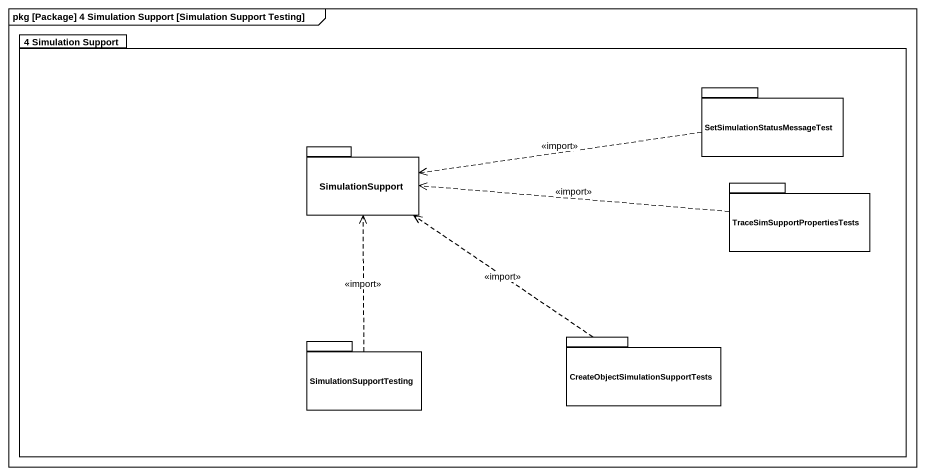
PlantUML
@startuml
mainframe pkg [Package] 4 Simulation Support [Simulation Support Testing]
package "4 Simulation Support" as p4_Simulation_Support {
  package "SetSimulationStatusMessageTest" as SetSimulationStatusMessageTe {
  }
  package SimulationSupport {
  }
  package "TraceSimSupportPropertiesTests" as TraceSimSupportPropertiesTes {
  }
  package SimulationSupportTesting {
  }
  package "CreateObjectSimulationSupportTests" as CreateObjectSimulationSuppor {
  }
}
SetSimulationStatusMessageTe .left.> SimulationSupport : <<import>>
TraceSimSupportPropertiesTes .left.> SimulationSupport : <<import>>
SimulationSupportTesting .up.> SimulationSupport : <<import>>
CreateObjectSimulationSuppor .up.> SimulationSupport : <<import>>
@enduml
